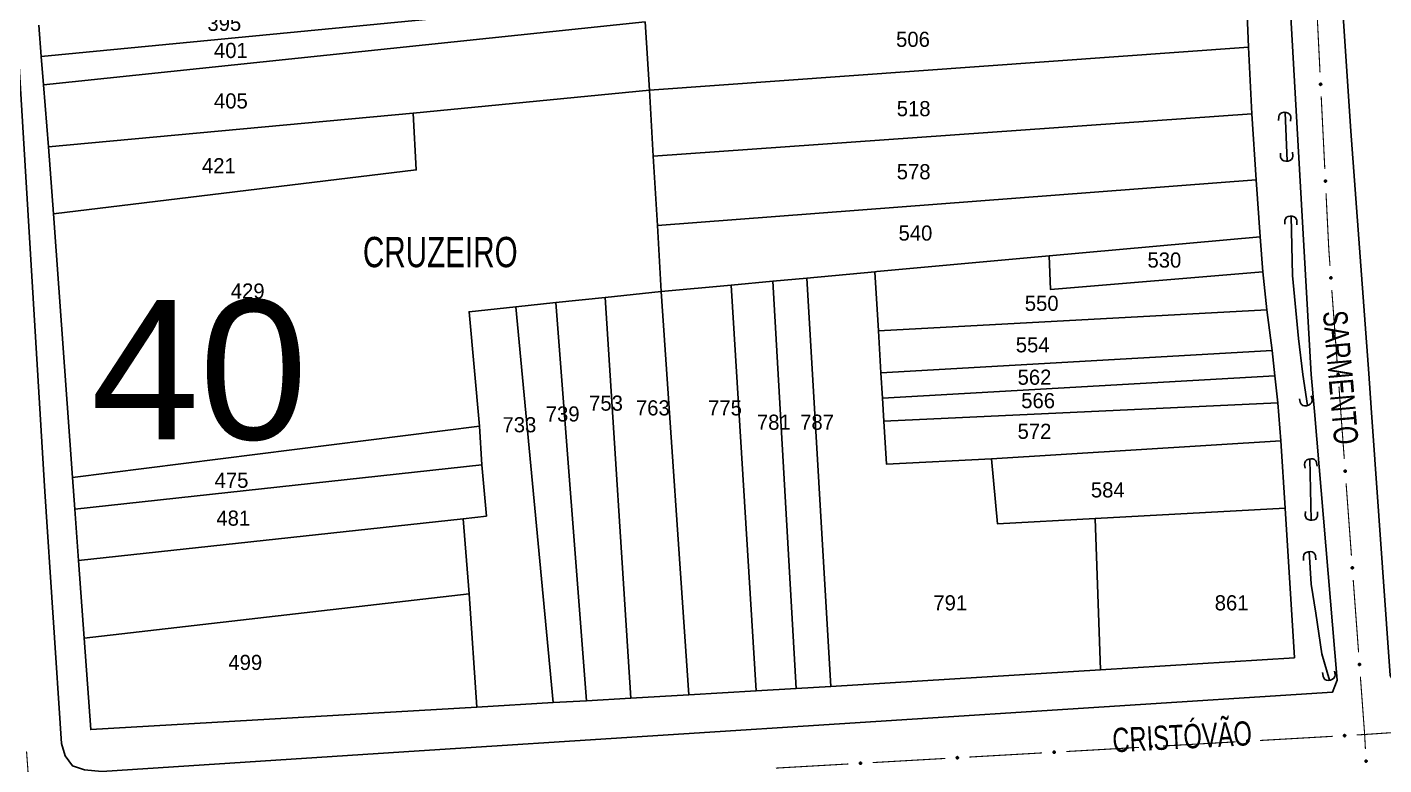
# Model space of a CAD drawing. Extents: x 201053 to 202535, y 4855063 to 4857394.
# Drawn here: x 201864.7 to 202088.5, y 4856494.8 to 4856616.6 of the extents above; entities that cross this region are included whole.
import ezdxf
from ezdxf.enums import TextEntityAlignment as Align

# ---------------------------------------------------------------- set-up
doc = ezdxf.new("R2010")
doc.units = 0
doc.header["$LTSCALE"] = 1.5
doc.header["$MEASUREMENT"] = 0
doc.linetypes.add('TRACO_05', pattern=[11, 7, -1, 0.5, -1, 0.5, -1])
for name, color, linetype in [('CD_MALHA_LOTES', 7, 'CONTINUOUS'), ('HD-VALAS-DRENOS', 170, 'CONTINUOUS'), ('LM-TXT-LSB', 7, 'CONTINUOUS'), ('RU-QUADRA', 210, 'CONTINUOUS'), ('SV-BUEIRO-VALA', 7, 'CONTINUOUS'), ('SV-EIXO-RUA-PAV', 20, 'CONTINUOUS'), ('SV-RUA-PAVIM', 7, 'CONTINUOUS'), ('SV-TXT-RUA-PAV', 7, 'CONTINUOUS'), ('Th_NmrPort', 7, 'CONTINUOUS')]:
    doc.layers.add(name, color=color, linetype=linetype)
doc.styles.add('ARIAL', font='ARIAL.SHX')
doc.styles.add('SWIS', font='swissko.ttf')

# ---------------------------------------------------------------- blocks, each defined once
blk = doc.blocks.new('COD120', base_point=(202246.23, 4857300.32))
at = {"layer": 'SV-BUEIRO-VALA'}
blk.add_lwpolyline([(202245.23, 4857298.92), (202245.23, 4857299.503333), (202245.23, 4857299.590833), (202245.313333, 4857299.824167), (202245.48, 4857300.086667), (202245.73, 4857300.2325), (202246.063333, 4857300.32), (202246.396667, 4857300.32), (202246.73, 4857300.2325), (202246.98, 4857300.086667), (202247.146667, 4857299.824167), (202247.23, 4857299.590833), (202247.23, 4857299.503333), (202247.23, 4857298.92)], dxfattribs=at)

msp = doc.modelspace()

# ---------------------------------------------------------------- linework, layer by layer
at = {"layer": 'CD_MALHA_LOTES', "linetype": 'Continuous', "flags": 128}
for points in [[(202065.74, 4856624.2), (202066.2, 4856613.25)], [(201867.03, 4856611.73), (201966.45, 4856621.37)], [(201867.03, 4856611.73), (201866.62, 4856616.9)], [(201867.41, 4856607.04), (201966.68, 4856617.42)], [(201967.35, 4856606.15), (201966.68, 4856617.42)], [(201867.41, 4856607.04), (201867.03, 4856611.73)], [(201967.35, 4856606.15), (202066.2, 4856613.25)], [(202066.2, 4856613.25), (202066.75, 4856602.23)], [(201868.22, 4856596.81), (201867.41, 4856607.04)], [(201928.36, 4856602.35), (201967.35, 4856606.15)], [(201968, 4856595.25), (201967.35, 4856606.15)], [(201868.22, 4856596.81), (201928.36, 4856602.35)], [(201869.02, 4856585.73), (201928.88, 4856593), (201928.36, 4856602.35)], [(201968, 4856595.25), (202066.75, 4856602.23)], [(202066.75, 4856602.23), (202067.45, 4856591.34)], [(201869.02, 4856585.73), (201868.22, 4856596.81)], [(201968.67, 4856583.82), (201968, 4856595.25)], [(201968.67, 4856583.82), (202067.45, 4856591.34)], [(202067.45, 4856591.34), (202068.14, 4856581.96)], [(201872.18, 4856542.2), (201869.02, 4856585.73)], [(201969.32, 4856572.91), (201968.67, 4856583.82)], [(202033.3, 4856578.83), (202068.14, 4856581.96)], [(202068.14, 4856581.96), (202068.58, 4856576.15)], [(202004.57, 4856576.17), (202004.9, 4856576.2), (202033.3, 4856578.83)], [(202068.58, 4856576.15), (202033.54, 4856573.22), (202033.3, 4856578.83)], [(201993.33, 4856575.13), (202004.57, 4856576.17)], [(202005.16, 4856566.4), (202004.57, 4856576.17)], [(202068.58, 4856576.15), (202069.23, 4856569.89)], [(201969.32, 4856572.91), (201980.84, 4856573.97)], [(201980.84, 4856573.97), (201987.74, 4856574.61)], [(201984.99, 4856506.99), (201980.84, 4856573.97)], [(201987.74, 4856574.61), (201993.33, 4856575.13)], [(201991.6, 4856507.38), (201987.74, 4856574.61)], [(201997.3, 4856507.71), (201993.33, 4856575.13)], [(201951.9, 4856571.08), (201960.04, 4856571.93)], [(201960.04, 4856571.93), (201969.32, 4856572.91)], [(201964.28, 4856505.79), (201960.04, 4856571.93)], [(201973.84, 4856506.34), (201969.32, 4856572.91)], [(201939.34, 4856550.7), (201937.6, 4856569.57), (201945.3, 4856570.38)], [(201945.3, 4856570.38), (201951.9, 4856571.08)], [(201951.5, 4856505.04), (201945.3, 4856570.38)], [(201957, 4856505.36), (201951.9, 4856571.08)], [(202005.16, 4856566.4), (202069.23, 4856569.89)], [(202069.23, 4856569.89), (202070.11, 4856563.19)], [(202005.57, 4856559.48), (202005.16, 4856566.4)], [(202005.57, 4856559.48), (202070.11, 4856563.19)], [(202070.11, 4856563.19), (202070.56, 4856558.98)], [(202005.81, 4856555.33), (202005.57, 4856559.48)], [(202005.81, 4856555.33), (202070.56, 4856558.98)], [(202070.56, 4856558.98), (202071.05, 4856554.52)], [(202006.04, 4856551.5), (202005.81, 4856555.33)], [(202006.04, 4856551.5), (202071.05, 4856554.52)], [(202071.05, 4856554.52), (202071.56, 4856548.27)], [(202023.78, 4856545.29), (202006.46, 4856544.43), (202006.04, 4856551.5)], [(201872.18, 4856542.2), (201939.34, 4856550.7)], [(201939.73, 4856544.32), (201939.34, 4856550.7)], [(202023.78, 4856545.29), (202071.56, 4856548.27)], [(202071.56, 4856548.27), (202072.25, 4856537.14)], [(202040.92, 4856535.43), (202024.82, 4856534.55), (202023.78, 4856545.29)], [(201872.55, 4856536.99), (201872.18, 4856542.2)], [(201872.55, 4856536.99), (201939.73, 4856544.32)], [(201940.5, 4856535.8), (201939.73, 4856544.32)], [(201873.17, 4856528.48), (201872.55, 4856536.99)], [(201936.61, 4856535.38), (201940.5, 4856535.8)], [(202040.92, 4856535.43), (202072.25, 4856537.14)], [(202041.81, 4856510.46), (202040.92, 4856535.43)], [(202072.25, 4856537.14), (202073.78, 4856512.44), (202041.81, 4856510.46)], [(201873.17, 4856528.48), (201936.61, 4856535.38)], [(201937.6, 4856523.03), (201936.61, 4856535.38)], [(201874.1, 4856515.66), (201873.17, 4856528.48)], [(201874.1, 4856515.66), (201937.6, 4856523.03)], [(201938.9, 4856504.31), (201937.6, 4856523.03)], [(201938.9, 4856504.31), (201875.19, 4856500.58), (201874.1, 4856515.66)], [(202041.81, 4856510.46), (201997.3, 4856507.71)], [(201973.84, 4856506.34), (201964.28, 4856505.79)], [(201984.99, 4856506.99), (201973.84, 4856506.34)], [(201991.6, 4856507.38), (201984.99, 4856506.99)], [(201997.3, 4856507.71), (201991.6, 4856507.38)], [(201951.5, 4856505.04), (201938.9, 4856504.31)], [(201957, 4856505.36), (201951.5, 4856505.04)], [(201964.28, 4856505.79), (201957, 4856505.36)]]:
    msp.add_lwpolyline(points, dxfattribs=at)
at = {"layer": 'HD-VALAS-DRENOS', "linetype": 'TRACO_05'}
for points in [[(202072.23, 4856602.49, 11.39), (202072.56, 4856594.43, 11.41)], [(202073.25, 4856585.37, 11.78), (202073.49, 4856575.55, 11.87), (202074.48, 4856565.18, 12.06), (202075.15, 4856559.19, 12.06), (202075.93, 4856554.09, 12.34)], [(202076.33, 4856545.28, 12.34), (202076.54, 4856535.15, 12.34)], [(202076.2, 4856529.97, 12.34), (202076.53, 4856524.61, 12.34), (202077.33, 4856519.82, 12.31), (202078.29, 4856513.11, 12.31), (202079.59, 4856508.74, 12.31)]]:
    msp.add_polyline3d(points, dxfattribs=at)
at = {"layer": 'RU-QUADRA', "linetype": 'Continuous', "flags": 128}
msp.add_lwpolyline([(201866.62, 4856616.9), (201867.03, 4856611.73), (201867.41, 4856607.04), (201868.22, 4856596.81), (201869.02, 4856585.73), (201872.18, 4856542.2), (201872.55, 4856536.99), (201873.17, 4856528.48), (201874.1, 4856515.66), (201875.19, 4856500.58), (201938.9, 4856504.31), (201951.5, 4856505.04), (201957, 4856505.36), (201964.28, 4856505.79), (201973.84, 4856506.34), (201984.99, 4856506.99), (201991.6, 4856507.38), (201997.3, 4856507.71), (202041.81, 4856510.46), (202073.78, 4856512.44), (202072.25, 4856537.14), (202071.56, 4856548.27), (202071.05, 4856554.52), (202070.56, 4856558.98), (202070.11, 4856563.19), (202069.23, 4856569.89), (202068.58, 4856576.15), (202068.14, 4856581.96), (202067.45, 4856591.34), (202066.75, 4856602.23), (202066.2, 4856613.25), (202065.74, 4856624.2)], dxfattribs=at)
at = {"layer": 'SV-EIXO-RUA-PAV', "const_width": 0.18}
for points in [[(202077.408263, 4856621.102402), (202078.003497, 4856609.117174)], [(202078.201908, 4856605.122098), (202078.797142, 4856593.13687)], [(202078.995553, 4856589.141794), (202079.441978, 4856580.152873)], [(202079.441978, 4856580.152873), (202079.46, 4856579.79)], [(202079.46, 4856579.79), (202079.654231, 4856577.160484)], [(202079.948892, 4856573.171351), (202080.832872, 4856561.203955)], [(202081.127533, 4856557.214823), (202082.011514, 4856545.247426)], [(202082.306174, 4856541.258294), (202083.190155, 4856529.290898)], [(202083.484815, 4856525.301766), (202084.368796, 4856513.334369)], [(202084.663456, 4856509.345237), (202085.326442, 4856500.36969)], [(202084.063933, 4856499.705402), (202085.062306, 4856499.762427)], [(202085.062306, 4856499.762427), (202085.37, 4856499.78)], [(202085.326442, 4856500.36969), (202085.37, 4856499.78)], [(202085.37, 4856499.78), (202096.037311, 4856500.50329)], [(202085.37, 4856499.78), (202085.494922, 4856497.374538)], [(202036.142042, 4856496.968189), (202048.122515, 4856497.652492)], [(202052.116005, 4856497.880593), (202064.096478, 4856498.564896)], [(202068.089969, 4856498.792997), (202080.070442, 4856499.4773)], [(201864.597617, 4856496.977282), (201865.243156, 4856488.000463)], [(202004.194114, 4856495.143381), (202016.174587, 4856495.827684)], [(202020.168078, 4856496.055785), (202032.148551, 4856496.740088)], [(201988.22015, 4856494.230977), (202000.200623, 4856494.91528)]]:
    msp.add_lwpolyline(points, dxfattribs=at)
at = {"layer": 'SV-EIXO-RUA-PAV'}
for points in [[(202078.20552, 4856607.2686), (202078.242238, 4856607.236292), (202078.267189, 4856607.201016), (202078.27953, 4856607.165604), (202078.282277, 4856607.131469), (202078.281153, 4856607.09623), (202078.272182, 4856607.060951), (202078.253552, 4856607.024002), (202078.221401, 4856606.986941), (202078.183584, 4856606.963757), (202078.149515, 4856606.9498), (202078.114085, 4856606.944886), (202078.07987, 4856606.946551), (202078.043533, 4856606.957082), (202078.006273, 4856606.976327), (202077.969789, 4856607.009558), (202077.945566, 4856607.04431), (202077.934528, 4856607.078875), (202077.929813, 4856607.114525), (202077.931392, 4856607.150487), (202077.940397, 4856607.185066), (202077.959842, 4856607.222547), (202077.993119, 4856607.258121), (202078.027503, 4856607.282677), (202078.061904, 4856607.294198), (202078.097106, 4856607.298049), (202078.132464, 4856607.297352), (202078.168302, 4856607.28981), (202078.20552, 4856607.2686)], [(202078.999165, 4856591.288296), (202079.035883, 4856591.255987), (202079.060834, 4856591.220711), (202079.073175, 4856591.1853), (202079.075922, 4856591.151164), (202079.074799, 4856591.115925), (202079.065827, 4856591.080647), (202079.047197, 4856591.043697), (202079.015046, 4856591.006637), (202078.977229, 4856590.983452), (202078.94316, 4856590.969495), (202078.90773, 4856590.964582), (202078.873515, 4856590.966247), (202078.837178, 4856590.976777), (202078.799918, 4856590.996023), (202078.763434, 4856591.029254), (202078.739211, 4856591.064005), (202078.728173, 4856591.09857), (202078.723459, 4856591.13422), (202078.725037, 4856591.170183), (202078.734043, 4856591.204762), (202078.753487, 4856591.242243), (202078.786764, 4856591.277817), (202078.821148, 4856591.302373), (202078.855549, 4856591.313893), (202078.890751, 4856591.317744), (202078.926109, 4856591.317047), (202078.961947, 4856591.309506), (202078.999165, 4856591.288296)], [(202079.900759, 4856575.317317), (202079.938245, 4856575.285903), (202079.964038, 4856575.251239), (202079.97723, 4856575.216135), (202079.980799, 4856575.182075), (202079.980525, 4856575.146819), (202079.972407, 4856575.111335), (202079.954673, 4856575.073947), (202079.923424, 4856575.036122), (202079.886178, 4856575.012033), (202079.852454, 4856574.997259), (202079.817153, 4856574.991493), (202079.782908, 4856574.992332), (202079.746328, 4856575.001984), (202079.708614, 4856575.020325), (202079.671341, 4856575.052668), (202079.646286, 4856575.086825), (202079.634418, 4856575.121114), (202079.628846, 4856575.15664), (202079.629557, 4856575.19263), (202079.637726, 4856575.227416), (202079.656262, 4856575.265355), (202079.688671, 4856575.301721), (202079.722454, 4856575.327098), (202079.756567, 4856575.339445), (202079.791666, 4856575.344143), (202079.827031, 4856575.344299), (202079.86304, 4856575.337623), (202079.900759, 4856575.317317)], [(202081.0794, 4856559.360788), (202081.116886, 4856559.329374), (202081.142679, 4856559.29471), (202081.155871, 4856559.259606), (202081.15944, 4856559.225547), (202081.159166, 4856559.190291), (202081.151048, 4856559.154806), (202081.133314, 4856559.117418), (202081.102066, 4856559.079594), (202081.064819, 4856559.055505), (202081.031096, 4856559.04073), (202080.995795, 4856559.034964), (202080.96155, 4856559.035804), (202080.924969, 4856559.045455), (202080.887256, 4856559.063797), (202080.849982, 4856559.096139), (202080.824928, 4856559.130296), (202080.81306, 4856559.164585), (202080.807487, 4856559.200111), (202080.808198, 4856559.236101), (202080.816368, 4856559.270888), (202080.834903, 4856559.308826), (202080.867312, 4856559.345192), (202080.901095, 4856559.37057), (202080.935208, 4856559.382916), (202080.970307, 4856559.387615), (202081.005672, 4856559.38777), (202081.041681, 4856559.381095), (202081.0794, 4856559.360788)], [(202082.258041, 4856543.404259), (202082.295527, 4856543.372846), (202082.321321, 4856543.338181), (202082.334512, 4856543.303078), (202082.338081, 4856543.269018), (202082.337807, 4856543.233762), (202082.329689, 4856543.198278), (202082.311955, 4856543.16089), (202082.280707, 4856543.123065), (202082.24346, 4856543.098976), (202082.209737, 4856543.084202), (202082.174436, 4856543.078435), (202082.140191, 4856543.079275), (202082.10361, 4856543.088927), (202082.065897, 4856543.107268), (202082.028623, 4856543.13961), (202082.003569, 4856543.173768), (202081.991701, 4856543.208056), (202081.986129, 4856543.243582), (202081.986839, 4856543.279573), (202081.995009, 4856543.314359), (202082.013545, 4856543.352297), (202082.045954, 4856543.388664), (202082.079736, 4856543.414041), (202082.113849, 4856543.426388), (202082.148948, 4856543.431086), (202082.184313, 4856543.431242), (202082.220323, 4856543.424566), (202082.258041, 4856543.404259)], [(202083.436682, 4856527.447731), (202083.474168, 4856527.416317), (202083.499962, 4856527.381653), (202083.513154, 4856527.346549), (202083.516722, 4856527.31249), (202083.516449, 4856527.277234), (202083.508331, 4856527.241749), (202083.490597, 4856527.204361), (202083.459348, 4856527.166537), (202083.422101, 4856527.142447), (202083.388378, 4856527.127673), (202083.353077, 4856527.121907), (202083.318832, 4856527.122746), (202083.282252, 4856527.132398), (202083.244538, 4856527.15074), (202083.207264, 4856527.183082), (202083.18221, 4856527.217239), (202083.170342, 4856527.251528), (202083.16477, 4856527.287054), (202083.16548, 4856527.323044), (202083.17365, 4856527.35783), (202083.192186, 4856527.395769), (202083.224595, 4856527.432135), (202083.258377, 4856527.457513), (202083.29249, 4856527.469859), (202083.32759, 4856527.474557), (202083.362954, 4856527.474713), (202083.398964, 4856527.468038), (202083.436682, 4856527.447731)], [(202084.615323, 4856511.491202), (202084.652809, 4856511.459788), (202084.678603, 4856511.425124), (202084.691795, 4856511.390021), (202084.695364, 4856511.355961), (202084.69509, 4856511.320705), (202084.686972, 4856511.285221), (202084.669238, 4856511.247833), (202084.637989, 4856511.210008), (202084.600743, 4856511.185919), (202084.567019, 4856511.171144), (202084.531718, 4856511.165378), (202084.497473, 4856511.166218), (202084.460893, 4856511.175869), (202084.423179, 4856511.194211), (202084.385906, 4856511.226553), (202084.360851, 4856511.26071), (202084.348983, 4856511.294999), (202084.343411, 4856511.330525), (202084.344122, 4856511.366515), (202084.352291, 4856511.401302), (202084.370827, 4856511.43924), (202084.403236, 4856511.475606), (202084.437018, 4856511.500984), (202084.471132, 4856511.51333), (202084.506231, 4856511.518029), (202084.541596, 4856511.518184), (202084.577605, 4856511.511509), (202084.615323, 4856511.491202)], [(202081.917463, 4856499.693059), (202081.949498, 4856499.730016), (202081.984588, 4856499.755228), (202082.019906, 4856499.767832), (202082.054021, 4856499.770833), (202082.089267, 4856499.769971), (202082.124611, 4856499.761263), (202082.161698, 4856499.742908), (202082.198997, 4856499.711033), (202082.222461, 4856499.67339), (202082.236671, 4856499.639425), (202082.241848, 4856499.604032), (202082.240438, 4856499.569806), (202082.230177, 4856499.533392), (202082.211209, 4856499.495989), (202082.17825, 4856499.45926), (202082.14368, 4856499.434779), (202082.109198, 4856499.423484), (202082.073584, 4856499.418505), (202082.037611, 4856499.419816), (202082.002965, 4856499.428564), (202081.965341, 4856499.44773), (202081.929521, 4856499.480741), (202081.90471, 4856499.514942), (202081.892934, 4856499.549256), (202081.888822, 4856499.584429), (202081.889256, 4856499.619791), (202081.896531, 4856499.655684), (202081.917463, 4856499.693059)], [(202049.969536, 4856497.868251), (202050.001571, 4856497.905208), (202050.03666, 4856497.93042), (202050.071979, 4856497.943024), (202050.106093, 4856497.946025), (202050.14134, 4856497.945163), (202050.176684, 4856497.936455), (202050.213771, 4856497.9181), (202050.251069, 4856497.886225), (202050.274534, 4856497.848582), (202050.288744, 4856497.814617), (202050.293921, 4856497.779224), (202050.29251, 4856497.744998), (202050.28225, 4856497.708584), (202050.263282, 4856497.671181), (202050.230323, 4856497.634452), (202050.195753, 4856497.609971), (202050.161271, 4856497.598676), (202050.125656, 4856497.593697), (202050.089683, 4856497.595008), (202050.055038, 4856497.603756), (202050.017414, 4856497.622922), (202049.981593, 4856497.655933), (202049.956782, 4856497.690134), (202049.945006, 4856497.724448), (202049.940894, 4856497.759621), (202049.941328, 4856497.794983), (202049.948603, 4856497.830876), (202049.969536, 4856497.868251)], [(202065.9435, 4856498.780655), (202065.975534, 4856498.817612), (202066.010624, 4856498.842824), (202066.045942, 4856498.855428), (202066.080057, 4856498.858429), (202066.115303, 4856498.857567), (202066.150647, 4856498.848859), (202066.187735, 4856498.830504), (202066.225033, 4856498.798629), (202066.248498, 4856498.760986), (202066.262708, 4856498.727021), (202066.267884, 4856498.691628), (202066.266474, 4856498.657402), (202066.256214, 4856498.620988), (202066.237246, 4856498.583585), (202066.204287, 4856498.546856), (202066.169716, 4856498.522375), (202066.135234, 4856498.51108), (202066.09962, 4856498.506101), (202066.063647, 4856498.507412), (202066.029002, 4856498.51616), (202065.991378, 4856498.535326), (202065.955557, 4856498.568337), (202065.930746, 4856498.602538), (202065.91897, 4856498.636852), (202065.914858, 4856498.672025), (202065.915292, 4856498.707387), (202065.922567, 4856498.74328), (202065.9435, 4856498.780655)], [(202002.047645, 4856495.131039), (202002.079679, 4856495.167996), (202002.114769, 4856495.193208), (202002.150087, 4856495.205812), (202002.184202, 4856495.208813), (202002.219448, 4856495.207951), (202002.254792, 4856495.199243), (202002.291879, 4856495.180888), (202002.329178, 4856495.149013), (202002.352643, 4856495.111369), (202002.366853, 4856495.077405), (202002.372029, 4856495.042012), (202002.370619, 4856495.007786), (202002.360359, 4856494.971372), (202002.341391, 4856494.933969), (202002.308431, 4856494.89724), (202002.273861, 4856494.872759), (202002.239379, 4856494.861464), (202002.203765, 4856494.856485), (202002.167792, 4856494.857796), (202002.133147, 4856494.866544), (202002.095522, 4856494.88571), (202002.059702, 4856494.918721), (202002.034891, 4856494.952922), (202002.023115, 4856494.987236), (202002.019003, 4856495.022409), (202002.019437, 4856495.057771), (202002.026712, 4856495.093664), (202002.047645, 4856495.131039)], [(202018.021608, 4856496.043443), (202018.053643, 4856496.0804), (202018.088732, 4856496.105612), (202018.124051, 4856496.118216), (202018.158166, 4856496.121217), (202018.193412, 4856496.120355), (202018.228756, 4856496.111647), (202018.265843, 4856496.093292), (202018.303142, 4856496.061417), (202018.326606, 4856496.023773), (202018.340816, 4856495.989809), (202018.345993, 4856495.954416), (202018.344582, 4856495.92019), (202018.334322, 4856495.883776), (202018.315354, 4856495.846373), (202018.282395, 4856495.809644), (202018.247825, 4856495.785163), (202018.213343, 4856495.773868), (202018.177729, 4856495.768889), (202018.141756, 4856495.7702), (202018.10711, 4856495.778948), (202018.069486, 4856495.798114), (202018.033665, 4856495.831125), (202018.008855, 4856495.865326), (202017.997079, 4856495.89964), (202017.992966, 4856495.934813), (202017.993401, 4856495.970175), (202018.000676, 4856496.006068), (202018.021608, 4856496.043443)], [(202033.995572, 4856496.955847), (202034.027607, 4856496.992804), (202034.062696, 4856497.018016), (202034.098015, 4856497.03062), (202034.132129, 4856497.033621), (202034.167376, 4856497.032759), (202034.20272, 4856497.024051), (202034.239807, 4856497.005696), (202034.277105, 4856496.973821), (202034.30057, 4856496.936178), (202034.31478, 4856496.902213), (202034.319957, 4856496.86682), (202034.318546, 4856496.832594), (202034.308286, 4856496.79618), (202034.289318, 4856496.758777), (202034.256359, 4856496.722048), (202034.221789, 4856496.697567), (202034.187307, 4856496.686272), (202034.151693, 4856496.681293), (202034.115719, 4856496.682604), (202034.081074, 4856496.691352), (202034.04345, 4856496.710518), (202034.007629, 4856496.743529), (202033.982819, 4856496.77773), (202033.971043, 4856496.812044), (202033.96693, 4856496.847217), (202033.967364, 4856496.882579), (202033.974639, 4856496.918472), (202033.995572, 4856496.955847)], [(202085.701129, 4856495.526426), (202085.73792, 4856495.4942), (202085.76295, 4856495.458981), (202085.775372, 4856495.423598), (202085.778196, 4856495.389468), (202085.777152, 4856495.354227), (202085.768261, 4856495.318928), (202085.749714, 4856495.281936), (202085.717647, 4856495.244803), (202085.679883, 4856495.221533), (202085.645845, 4856495.207499), (202085.610426, 4856495.202506), (202085.576208, 4856495.204093), (202085.539847, 4856495.214541), (202085.502543, 4856495.233702), (202085.465985, 4856495.266851), (202085.441683, 4856495.301547), (202085.430566, 4856495.336087), (202085.425772, 4856495.371727), (202085.427268, 4856495.407693), (202085.436196, 4856495.442292), (202085.455556, 4856495.479817), (202085.488752, 4856495.515466), (202085.52308, 4856495.5401), (202085.557455, 4856495.551698), (202085.592649, 4856495.555629), (202085.628008, 4856495.555012), (202085.663863, 4856495.547551), (202085.701129, 4856495.526426)]]:
    msp.add_lwpolyline(points, close=True, dxfattribs=at)
for points in [[(202077.931392, 4856607.150487), (202077.945566, 4856607.04431)], [(202077.936744, 4856607.163474), (202077.956871, 4856607.033318)], [(202077.940397, 4856607.185066), (202077.969789, 4856607.009558)], [(202077.952769, 4856607.198425), (202077.987182, 4856607.000668)], [(202077.959842, 4856607.222547), (202078.006273, 4856606.976327)], [(202077.978199, 4856607.236575), (202078.024241, 4856606.96972)], [(202077.993119, 4856607.258121), (202078.043533, 4856606.957082)], [(202078.009418, 4856607.268182), (202078.060419, 4856606.956488)], [(202078.027503, 4856607.282677), (202078.07987, 4856606.946551)], [(202078.044107, 4856607.284933), (202078.096327, 4856606.948708)], [(202078.061904, 4856607.294198), (202078.114085, 4856606.944886)], [(202078.079203, 4856607.293507), (202078.129103, 4856606.94897)], [(202078.097106, 4856607.298049), (202078.149515, 4856606.9498)], [(202078.116067, 4856607.293972), (202078.168084, 4856606.961835)], [(202078.132464, 4856607.297352), (202078.183584, 4856606.963757)], [(202078.150477, 4856607.28885), (202078.202705, 4856606.979949)], [(202078.168302, 4856607.28981), (202078.221401, 4856606.986941)], [(202078.185157, 4856607.278276), (202078.235423, 4856607.008898)], [(202078.20552, 4856607.2686), (202078.253552, 4856607.024002)], [(202078.224806, 4856607.250189), (202078.26208, 4856607.049842)], [(202078.242238, 4856607.236292), (202078.272182, 4856607.060951)], [(202078.256548, 4856607.216244), (202078.275243, 4856607.087383)], [(202078.267189, 4856607.201016), (202078.281153, 4856607.09623)], [(202078.725037, 4856591.170183), (202078.739211, 4856591.064005)], [(202078.73039, 4856591.183169), (202078.750516, 4856591.053013)], [(202078.734043, 4856591.204762), (202078.763434, 4856591.029254)], [(202078.746414, 4856591.21812), (202078.780828, 4856591.020364)], [(202078.753487, 4856591.242243), (202078.799918, 4856590.996023)], [(202078.771844, 4856591.256271), (202078.817886, 4856590.989415)], [(202078.786764, 4856591.277817), (202078.837178, 4856590.976777)], [(202078.803063, 4856591.287878), (202078.854064, 4856590.976184)], [(202078.821148, 4856591.302373), (202078.873515, 4856590.966247)], [(202078.837752, 4856591.304629), (202078.889972, 4856590.968404)], [(202078.855549, 4856591.313893), (202078.90773, 4856590.964582)], [(202078.872848, 4856591.313203), (202078.922748, 4856590.968665)], [(202078.890751, 4856591.317744), (202078.94316, 4856590.969495)], [(202078.909712, 4856591.313667), (202078.961729, 4856590.981531)], [(202078.926109, 4856591.317047), (202078.977229, 4856590.983452)], [(202078.944122, 4856591.308545), (202078.996351, 4856590.999645)], [(202078.961947, 4856591.309506), (202079.015046, 4856591.006637)], [(202078.978802, 4856591.297972), (202079.029068, 4856591.028594)], [(202078.999165, 4856591.288296), (202079.047197, 4856591.043697)], [(202079.018451, 4856591.269884), (202079.055725, 4856591.069537)], [(202079.035883, 4856591.255987), (202079.065827, 4856591.080647)], [(202079.050193, 4856591.23594), (202079.068889, 4856591.107079)], [(202079.060834, 4856591.220711), (202079.074799, 4856591.115925)], [(202079.629557, 4856575.19263), (202079.646286, 4856575.086825)], [(202079.634595, 4856575.205742), (202079.657853, 4856575.076109)], [(202079.637726, 4856575.227416), (202079.671341, 4856575.052668)], [(202079.649773, 4856575.241069), (202079.688943, 4856575.044199)], [(202079.656262, 4856575.265355), (202079.708614, 4856575.020325)], [(202079.674275, 4856575.279821), (202079.726737, 4856575.014153)], [(202079.688671, 4856575.301721), (202079.746328, 4856575.001984)], [(202079.704723, 4856575.312171), (202079.763224, 4856575.001797)], [(202079.722454, 4856575.327098), (202079.782908, 4856574.992332)], [(202079.738999, 4856575.329754), (202079.799308, 4856574.994885)], [(202079.756567, 4856575.339445), (202079.817153, 4856574.991493)], [(202079.773877, 4856575.339171), (202079.832068, 4856574.995937)], [(202079.791666, 4856575.344143), (202079.852454, 4856574.997259)], [(202079.81072, 4856575.340525), (202079.870728, 4856575.009738)], [(202079.827031, 4856575.344299), (202079.886178, 4856575.012033)], [(202079.845243, 4856575.336233), (202079.904903, 4856575.028682)], [(202079.86304, 4856575.337623), (202079.923424, 4856575.036122)], [(202079.880168, 4856575.326499), (202079.936913, 4856575.058411)], [(202079.900759, 4856575.317317), (202079.954673, 4856575.073947)], [(202079.920482, 4856575.299376), (202079.962575, 4856575.099985)], [(202079.938245, 4856575.285903), (202079.972407, 4856575.111335)], [(202079.953034, 4856575.266206), (202079.97483, 4856575.137833)], [(202079.964038, 4856575.251239), (202079.980525, 4856575.146819)], [(202080.808198, 4856559.236101), (202080.824928, 4856559.130296)], [(202080.813236, 4856559.249213), (202080.836494, 4856559.11958)], [(202080.816368, 4856559.270888), (202080.849982, 4856559.096139)], [(202080.828414, 4856559.28454), (202080.867584, 4856559.08767)], [(202080.834903, 4856559.308826), (202080.887256, 4856559.063797)], [(202080.852916, 4856559.323293), (202080.905378, 4856559.057624)], [(202080.867312, 4856559.345192), (202080.924969, 4856559.045455)], [(202080.883365, 4856559.355643), (202080.941865, 4856559.045269)], [(202080.901095, 4856559.37057), (202080.96155, 4856559.035804)], [(202080.91764, 4856559.373225), (202080.97795, 4856559.038357)], [(202080.935208, 4856559.382916), (202080.995795, 4856559.034964)], [(202080.952519, 4856559.382643), (202081.01071, 4856559.039408)], [(202080.970307, 4856559.387615), (202081.031096, 4856559.04073)], [(202080.989361, 4856559.383996), (202081.049369, 4856559.05321)], [(202081.005672, 4856559.38777), (202081.064819, 4856559.055505)], [(202081.023884, 4856559.379705), (202081.083544, 4856559.072153)], [(202081.041681, 4856559.381095), (202081.102066, 4856559.079594)], [(202081.058809, 4856559.36997), (202081.115554, 4856559.101882)], [(202081.0794, 4856559.360788), (202081.133314, 4856559.117418)], [(202081.099123, 4856559.342847), (202081.141216, 4856559.143457)], [(202081.116886, 4856559.329374), (202081.151048, 4856559.154806)], [(202081.131675, 4856559.309677), (202081.153471, 4856559.181304)], [(202081.142679, 4856559.29471), (202081.159166, 4856559.190291)], [(202081.986839, 4856543.279573), (202082.003569, 4856543.173768)], [(202081.991878, 4856543.292684), (202082.015135, 4856543.163051)], [(202081.995009, 4856543.314359), (202082.028623, 4856543.13961)], [(202082.007055, 4856543.328012), (202082.046226, 4856543.131142)], [(202082.013545, 4856543.352297), (202082.065897, 4856543.107268)], [(202082.031558, 4856543.366764), (202082.084019, 4856543.101096)], [(202082.045954, 4856543.388664), (202082.10361, 4856543.088927)], [(202082.062006, 4856543.399114), (202082.120506, 4856543.08874)], [(202082.079736, 4856543.414041), (202082.140191, 4856543.079275)], [(202082.096281, 4856543.416697), (202082.156591, 4856543.081828)], [(202082.113849, 4856543.426388), (202082.174436, 4856543.078435)], [(202082.13116, 4856543.426114), (202082.189351, 4856543.08288)], [(202082.148948, 4856543.431086), (202082.209737, 4856543.084202)], [(202082.168002, 4856543.427467), (202082.22801, 4856543.096681)], [(202082.184313, 4856543.431242), (202082.24346, 4856543.098976)], [(202082.202525, 4856543.423176), (202082.262185, 4856543.115624)], [(202082.220323, 4856543.424566), (202082.280707, 4856543.123065)], [(202082.23745, 4856543.413442), (202082.294195, 4856543.145354)], [(202082.258041, 4856543.404259), (202082.311955, 4856543.16089)], [(202082.277765, 4856543.386318), (202082.319857, 4856543.186928)], [(202082.295527, 4856543.372846), (202082.329689, 4856543.198278)], [(202082.310316, 4856543.353149), (202082.332112, 4856543.224776)], [(202082.321321, 4856543.338181), (202082.337807, 4856543.233762)], [(202083.16548, 4856527.323044), (202083.18221, 4856527.217239)], [(202083.170519, 4856527.336156), (202083.193777, 4856527.206523)], [(202083.17365, 4856527.35783), (202083.207264, 4856527.183082)], [(202083.185696, 4856527.371483), (202083.224867, 4856527.174613)], [(202083.192186, 4856527.395769), (202083.244538, 4856527.15074)], [(202083.210199, 4856527.410235), (202083.26266, 4856527.144567)], [(202083.224595, 4856527.432135), (202083.282252, 4856527.132398)], [(202083.240647, 4856527.442586), (202083.299147, 4856527.132212)], [(202083.258377, 4856527.457513), (202083.318832, 4856527.122746)], [(202083.274922, 4856527.460168), (202083.335232, 4856527.125299)], [(202083.29249, 4856527.469859), (202083.353077, 4856527.121907)], [(202083.309801, 4856527.469586), (202083.367992, 4856527.126351)], [(202083.32759, 4856527.474557), (202083.388378, 4856527.127673)], [(202083.346644, 4856527.470939), (202083.406652, 4856527.140153)], [(202083.362954, 4856527.474713), (202083.422101, 4856527.142447)], [(202083.381167, 4856527.466648), (202083.440827, 4856527.159096)], [(202083.398964, 4856527.468038), (202083.459348, 4856527.166537)], [(202083.416092, 4856527.456913), (202083.472837, 4856527.188825)], [(202083.436682, 4856527.447731), (202083.490597, 4856527.204361)], [(202083.456406, 4856527.42979), (202083.498499, 4856527.2304)], [(202083.474168, 4856527.416317), (202083.508331, 4856527.241749)], [(202083.488957, 4856527.39662), (202083.510754, 4856527.268247)], [(202083.499962, 4856527.381653), (202083.516449, 4856527.277234)], [(202084.344122, 4856511.366515), (202084.360851, 4856511.26071)], [(202084.34916, 4856511.379627), (202084.372418, 4856511.249994)], [(202084.352291, 4856511.401302), (202084.385906, 4856511.226553)], [(202084.364338, 4856511.414954), (202084.403508, 4856511.218085)], [(202084.370827, 4856511.43924), (202084.423179, 4856511.194211)], [(202084.38884, 4856511.453707), (202084.441302, 4856511.188039)], [(202084.403236, 4856511.475606), (202084.460893, 4856511.175869)], [(202084.419288, 4856511.486057), (202084.477788, 4856511.175683)], [(202084.437018, 4856511.500984), (202084.497473, 4856511.166218)], [(202084.453564, 4856511.503639), (202084.513873, 4856511.168771)], [(202084.471132, 4856511.51333), (202084.531718, 4856511.165378)], [(202084.488442, 4856511.513057), (202084.546633, 4856511.169822)], [(202084.506231, 4856511.518029), (202084.567019, 4856511.171144)], [(202084.525285, 4856511.51441), (202084.585293, 4856511.183624)], [(202084.541596, 4856511.518184), (202084.600743, 4856511.185919)], [(202084.559808, 4856511.510119), (202084.619468, 4856511.202567)], [(202084.577605, 4856511.511509), (202084.637989, 4856511.210008)], [(202084.594733, 4856511.500385), (202084.651478, 4856511.232296)], [(202084.615323, 4856511.491202), (202084.669238, 4856511.247833)], [(202084.635047, 4856511.473261), (202084.67714, 4856511.273871)], [(202084.652809, 4856511.459788), (202084.686972, 4856511.285221)], [(202084.667598, 4856511.440091), (202084.689395, 4856511.311719)], [(202084.678603, 4856511.425124), (202084.69509, 4856511.320705)], [(202081.888822, 4856499.584429), (202082.236671, 4856499.639425)], [(202081.889256, 4856499.619791), (202082.222461, 4856499.67339)], [(202081.892757, 4856499.60342), (202082.224498, 4856499.657904)], [(202081.892934, 4856499.549256), (202082.241848, 4856499.604032)], [(202081.893496, 4856499.56656), (202082.237653, 4856499.619019)], [(202081.896531, 4856499.655684), (202082.198997, 4856499.711033)], [(202081.897624, 4856499.637866), (202082.206128, 4856499.69239)], [(202081.902331, 4856499.531529), (202082.238158, 4856499.586246)], [(202081.907939, 4856499.672624), (202082.176936, 4856499.724891)], [(202081.917463, 4856499.693059), (202082.161698, 4856499.742908)], [(202081.935731, 4856499.712481), (202082.135795, 4856499.751243)], [(202081.949498, 4856499.730016), (202082.124611, 4856499.761263)], [(202081.969439, 4856499.744474), (202082.098157, 4856499.764127)], [(202081.984588, 4856499.755228), (202082.089267, 4856499.769971)], [(202049.940894, 4856497.759621), (202050.288744, 4856497.814617)], [(202049.941328, 4856497.794983), (202050.274534, 4856497.848582)], [(202049.94483, 4856497.778612), (202050.276571, 4856497.833096)], [(202049.945006, 4856497.724448), (202050.293921, 4856497.779224)], [(202049.945568, 4856497.741752), (202050.289726, 4856497.794211)], [(202049.948603, 4856497.830876), (202050.251069, 4856497.886225)], [(202049.949696, 4856497.813058), (202050.2582, 4856497.867582)], [(202049.954403, 4856497.706721), (202050.290231, 4856497.761438)], [(202049.956782, 4856497.690134), (202050.29251, 4856497.744998)], [(202049.960011, 4856497.847816), (202050.229009, 4856497.900083)], [(202049.969536, 4856497.868251), (202050.213771, 4856497.9181)], [(202049.971412, 4856497.672157), (202050.282718, 4856497.725474)], [(202049.981593, 4856497.655933), (202050.28225, 4856497.708584)], [(202049.987803, 4856497.887673), (202050.187868, 4856497.926435)], [(202050.001571, 4856497.905208), (202050.176684, 4856497.936455)], [(202050.00325, 4856497.641174), (202050.269756, 4856497.689198)], [(202050.017414, 4856497.622922), (202050.263282, 4856497.671181)], [(202050.021511, 4856497.919666), (202050.15023, 4856497.939319)], [(202050.03666, 4856497.93042), (202050.14134, 4856497.945163)], [(202050.041588, 4856497.616029), (202050.239084, 4856497.651911)], [(202050.055038, 4856497.603756), (202050.230323, 4856497.634452)], [(202050.076657, 4856497.600264), (202050.20666, 4856497.621357)], [(202050.089683, 4856497.595008), (202050.195753, 4856497.609971)], [(202065.914858, 4856498.672025), (202066.262708, 4856498.727021)], [(202065.915292, 4856498.707387), (202066.248498, 4856498.760986)], [(202065.918794, 4856498.691016), (202066.250534, 4856498.7455)], [(202065.91897, 4856498.636852), (202066.267884, 4856498.691628)], [(202065.919532, 4856498.654156), (202066.263689, 4856498.706615)], [(202065.922567, 4856498.74328), (202066.225033, 4856498.798629)], [(202065.92366, 4856498.725462), (202066.232164, 4856498.779986)], [(202065.928367, 4856498.619125), (202066.264195, 4856498.673842)], [(202065.930746, 4856498.602538), (202066.266474, 4856498.657402)], [(202065.933975, 4856498.76022), (202066.202972, 4856498.812487)], [(202065.9435, 4856498.780655), (202066.187735, 4856498.830504)], [(202065.945375, 4856498.584561), (202066.256682, 4856498.637878)], [(202065.955557, 4856498.568337), (202066.256214, 4856498.620988)], [(202065.961767, 4856498.800077), (202066.161832, 4856498.838839)], [(202065.975534, 4856498.817612), (202066.150647, 4856498.848859)], [(202065.977213, 4856498.553578), (202066.243719, 4856498.601602)], [(202065.991378, 4856498.535326), (202066.237246, 4856498.583585)], [(202065.995475, 4856498.83207), (202066.124194, 4856498.851723)], [(202066.010624, 4856498.842824), (202066.115303, 4856498.857567)], [(202066.015552, 4856498.528433), (202066.213047, 4856498.564315)], [(202066.029002, 4856498.51616), (202066.204287, 4856498.546856)], [(202066.050621, 4856498.512668), (202066.180624, 4856498.533761)], [(202066.063647, 4856498.507412), (202066.169716, 4856498.522375)], [(202081.90471, 4856499.514942), (202082.240438, 4856499.569806)], [(202081.919339, 4856499.496965), (202082.230645, 4856499.550282)], [(202081.929521, 4856499.480741), (202082.230177, 4856499.533392)], [(202081.951177, 4856499.465982), (202082.217683, 4856499.514006)], [(202081.965341, 4856499.44773), (202082.211209, 4856499.495989)], [(202081.989516, 4856499.440837), (202082.187011, 4856499.476719)], [(202082.002965, 4856499.428564), (202082.17825, 4856499.45926)], [(202082.024585, 4856499.425072), (202082.154588, 4856499.446165)], [(202082.037611, 4856499.419816), (202082.14368, 4856499.434779)], [(202002.019437, 4856495.057771), (202002.352643, 4856495.111369)], [(202002.026712, 4856495.093664), (202002.329178, 4856495.149013)], [(202002.027805, 4856495.075846), (202002.336309, 4856495.13037)], [(202002.03812, 4856495.110604), (202002.307117, 4856495.162871)], [(202002.047645, 4856495.131039), (202002.291879, 4856495.180888)], [(202002.065912, 4856495.150461), (202002.265976, 4856495.189223)], [(202002.079679, 4856495.167996), (202002.254792, 4856495.199243)], [(202002.09962, 4856495.182454), (202002.228338, 4856495.202107)], [(202002.114769, 4856495.193208), (202002.219448, 4856495.207951)], [(202017.992966, 4856495.934813), (202018.340816, 4856495.989809)], [(202017.993401, 4856495.970175), (202018.326606, 4856496.023773)], [(202017.996902, 4856495.953804), (202018.328643, 4856496.008288)], [(202017.997079, 4856495.89964), (202018.345993, 4856495.954416)], [(202017.997641, 4856495.916944), (202018.341798, 4856495.969403)], [(202018.000676, 4856496.006068), (202018.303142, 4856496.061417)], [(202018.001768, 4856495.98825), (202018.310272, 4856496.042774)], [(202018.006476, 4856495.881913), (202018.342303, 4856495.93663)], [(202018.008855, 4856495.865326), (202018.344582, 4856495.92019)], [(202018.012084, 4856496.023008), (202018.281081, 4856496.075275)], [(202018.021608, 4856496.043443), (202018.265843, 4856496.093292)], [(202018.023484, 4856495.847349), (202018.33479, 4856495.900666)], [(202018.033665, 4856495.831125), (202018.334322, 4856495.883776)], [(202018.039876, 4856496.062865), (202018.23994, 4856496.101627)], [(202018.053643, 4856496.0804), (202018.228756, 4856496.111647)], [(202018.055322, 4856495.816366), (202018.321828, 4856495.86439)], [(202018.069486, 4856495.798114), (202018.315354, 4856495.846373)], [(202018.073584, 4856496.094858), (202018.202302, 4856496.114511)], [(202018.088732, 4856496.105612), (202018.193412, 4856496.120355)], [(202018.093661, 4856495.791221), (202018.291156, 4856495.827103)], [(202018.10711, 4856495.778948), (202018.282395, 4856495.809644)], [(202018.12873, 4856495.775456), (202018.258732, 4856495.796549)], [(202018.141756, 4856495.7702), (202018.247825, 4856495.785163)], [(202033.96693, 4856496.847217), (202034.31478, 4856496.902213)], [(202033.967364, 4856496.882579), (202034.30057, 4856496.936178)], [(202033.970866, 4856496.866208), (202034.302607, 4856496.920692)], [(202033.971043, 4856496.812044), (202034.319957, 4856496.86682)], [(202033.971605, 4856496.829348), (202034.315762, 4856496.881807)], [(202033.974639, 4856496.918472), (202034.277105, 4856496.973821)], [(202033.975732, 4856496.900654), (202034.284236, 4856496.955178)], [(202033.980439, 4856496.794317), (202034.316267, 4856496.849034)], [(202033.982819, 4856496.77773), (202034.318546, 4856496.832594)], [(202033.986048, 4856496.935412), (202034.255045, 4856496.987679)], [(202033.995572, 4856496.955847), (202034.239807, 4856497.005696)], [(202033.997448, 4856496.759753), (202034.308754, 4856496.81307)], [(202034.007629, 4856496.743529), (202034.308286, 4856496.79618)], [(202034.01384, 4856496.975269), (202034.213904, 4856497.014031)], [(202034.027607, 4856496.992804), (202034.20272, 4856497.024051)], [(202034.029286, 4856496.72877), (202034.295792, 4856496.776794)], [(202034.04345, 4856496.710518), (202034.289318, 4856496.758777)], [(202034.047548, 4856497.007262), (202034.176266, 4856497.026915)], [(202034.062696, 4856497.018016), (202034.167376, 4856497.032759)], [(202034.067624, 4856496.703625), (202034.26512, 4856496.739507)], [(202034.081074, 4856496.691352), (202034.256359, 4856496.722048)], [(202034.102693, 4856496.68786), (202034.232696, 4856496.708953)], [(202034.115719, 4856496.682604), (202034.221789, 4856496.697567)], [(202085.427268, 4856495.407693), (202085.441683, 4856495.301547)], [(202085.432592, 4856495.420691), (202085.453012, 4856495.290581)], [(202085.436196, 4856495.442292), (202085.465985, 4856495.266851)], [(202085.448538, 4856495.455678), (202085.483398, 4856495.258)], [(202085.455556, 4856495.479817), (202085.502543, 4856495.233702)], [(202085.473881, 4856495.493886), (202085.520526, 4856495.227136)], [(202085.488752, 4856495.515466), (202085.539847, 4856495.214541)], [(202085.505028, 4856495.525564), (202085.556735, 4856495.213986)], [(202085.52308, 4856495.5401), (202085.576208, 4856495.204093)], [(202085.53968, 4856495.542393), (202085.59266, 4856495.206287)], [(202085.557455, 4856495.551698), (202085.610426, 4856495.202506)], [(202085.574756, 4856495.551047), (202085.625435, 4856495.206623)], [(202085.592649, 4856495.555629), (202085.645845, 4856495.207499)], [(202085.611619, 4856495.551595), (202085.664387, 4856495.219577)], [(202085.628008, 4856495.555012), (202085.679883, 4856495.221533)], [(202085.64604, 4856495.546551), (202085.698967, 4856495.237769)], [(202085.663863, 4856495.547551), (202085.717647, 4856495.244803)], [(202085.680744, 4856495.536056), (202085.731619, 4856495.266792)], [(202085.701129, 4856495.526426), (202085.749714, 4856495.281936)], [(202085.720456, 4856495.508058), (202085.758183, 4856495.307796)], [(202085.73792, 4856495.4942), (202085.768261, 4856495.318928)], [(202085.752275, 4856495.474185), (202085.771262, 4856495.345367)], [(202085.76295, 4856495.458981), (202085.777152, 4856495.354227)], [(202002.019003, 4856495.022409), (202002.366853, 4856495.077405)], [(202002.022939, 4856495.0414), (202002.354679, 4856495.095884)], [(202002.023115, 4856494.987236), (202002.372029, 4856495.042012)], [(202002.023677, 4856495.00454), (202002.367834, 4856495.056999)], [(202002.032512, 4856494.969509), (202002.36834, 4856495.024226)], [(202002.034891, 4856494.952922), (202002.370619, 4856495.007786)], [(202002.04952, 4856494.934945), (202002.360827, 4856494.988262)], [(202002.059702, 4856494.918721), (202002.360359, 4856494.971372)], [(202002.081358, 4856494.903962), (202002.347864, 4856494.951986)], [(202002.095522, 4856494.88571), (202002.341391, 4856494.933969)], [(202002.119697, 4856494.878817), (202002.317192, 4856494.914699)], [(202002.133147, 4856494.866544), (202002.308431, 4856494.89724)], [(202002.154766, 4856494.863052), (202002.284769, 4856494.884145)], [(202002.167792, 4856494.857796), (202002.273861, 4856494.872759)]]:
    msp.add_lwpolyline(points, dxfattribs=at)
at = {"layer": 'SV-RUA-PAVIM', "linetype": 'Continuous'}
for points in [[(202076.13, 4856710.78, 6.94), (202075.42, 4856707.95, 7.32), (202075.84, 4856701.81, 7.32), (202078.03, 4856671.84, 10.01), (202079.01, 4856658.65, 10.01), (202080.43, 4856639.11, 10.45), (202083.1, 4856599.38, 11.16), (202086.07, 4856559.37, 12.28), (202086.42, 4856553.72, 12.28), (202089.57, 4856509.51, 12.83), (202090.77, 4856507.47, 12.83), (202102.55, 4856508.23, 12.8), (202189.01, 4856513.91, 11.94), (202293.42, 4856519.96, 10.55), (202297.19, 4856521.08, 10.33)], [(202072.88, 4856624.13, 10.87), (202075.03, 4856586.28, 11.86), (202076.52, 4856559.21, 12.57), (202077.1, 4856553.09, 12.57), (202080.85, 4856508.77, 12.57), (202080.07, 4856506.78, 10.92), (201929.36, 4856497.07, 10.92), (201877.01, 4856493.67, 10.92), (201874.17, 4856493.92, 10.92), (201872.15, 4856494.63, 10.92), (201870.94, 4856496.27, 10.92), (201870.35, 4856498.31, 10.92), (201867.62, 4856539.92, 8.66), (201862.46, 4856625.63, 8.66)]]:
    msp.add_polyline3d(points, dxfattribs=at)

# ---------------------------------------------------------------- block references
at = {"layer": 'SV-BUEIRO-VALA'}
for p, rotation in [((202072.23, 4856602.49, 11.78), 357), ((202072.56, 4856594.43, 11.78), 184), ((202073.25, 4856585.37, 11.78), 357), ((202075.93, 4856554.09, 12.3), 195), ((202076.33, 4856545.28, 12.3), 9), ((202076.54, 4856535.15, 12.3), 178), ((202076.2, 4856529.97, 12.3), 4), ((202079.59, 4856508.74, 12.3), 187)]:
    msp.add_blockref('COD120', p, dxfattribs=dict(at, rotation=rotation))

# ---------------------------------------------------------------- texts
at = {"layer": 'LM-TXT-LSB', "style": 'ARIAL', "width": 0.7}
msp.add_text('CRUZEIRO', height=5, dxfattribs=at).set_placement((201920.090751, 4856576.932643))
at = {"layer": 'LM-TXT-LSB', "style": 'SWIS'}
msp.add_text('40', height=23, dxfattribs=at).set_placement((201875.23147, 4856548.495063))
at = {"layer": 'SV-TXT-RUA-PAV', "style": 'ARIAL', "width": 0.7}
for s, rotation, p in [('SARMENTO', 275, (202078.46, 4856569.58)), ('CRISTÓVÃO', 3, (202043.85, 4856496.82))]:
    msp.add_text(s, height=4, rotation=rotation, dxfattribs=at).set_placement(p)
at = {"layer": 'Th_NmrPort', "color": 1}
for s, p in [('395', (201894.434146, 4856617.193061)), ('401', (201895.518064, 4856612.711911)), ('506', (202008.060116, 4856614.553044)), ('405', (201895.518064, 4856604.381911)), ('518', (202008.166522, 4856603.110485)), ('421', (201893.534146, 4856593.683061)), ('578', (202008.166522, 4856592.690485)), ('540', (202008.466522, 4856582.570485)), ('530', (202049.536522, 4856578.110485)), ('429', (201898.294146, 4856572.993061)), ('550', (202029.296522, 4856570.970485)), ('554', (202027.806522, 4856564.120485)), ('562', (202028.106522, 4856558.770485)), ('753', (201957.413044, 4856554.489884)), ('566', (202028.706522, 4856554.900485)), ('739', (201950.263044, 4856552.699884)), ('763', (201965.135603, 4856553.706291)), ('775', (201977.045603, 4856553.706291)), ('733', (201943.123044, 4856550.919884)), ('781', (201985.098137, 4856551.335692)), ('787', (201992.238137, 4856551.335692)), ('572', (202028.106522, 4856549.840485)), ('475', (201895.624146, 4856541.753061)), ('584', (202040.200116, 4856540.163044)), ('481', (201895.914146, 4856535.503061)), ('791', (202014.21, 4856521.52)), ('861', (202060.63, 4856521.52)), ('499', (201897.898064, 4856511.681911))]:
    msp.add_text(s, height=2.5, dxfattribs=at).set_placement(p, align=Align.MIDDLE_LEFT)

doc.saveas('drawing.dxf')
